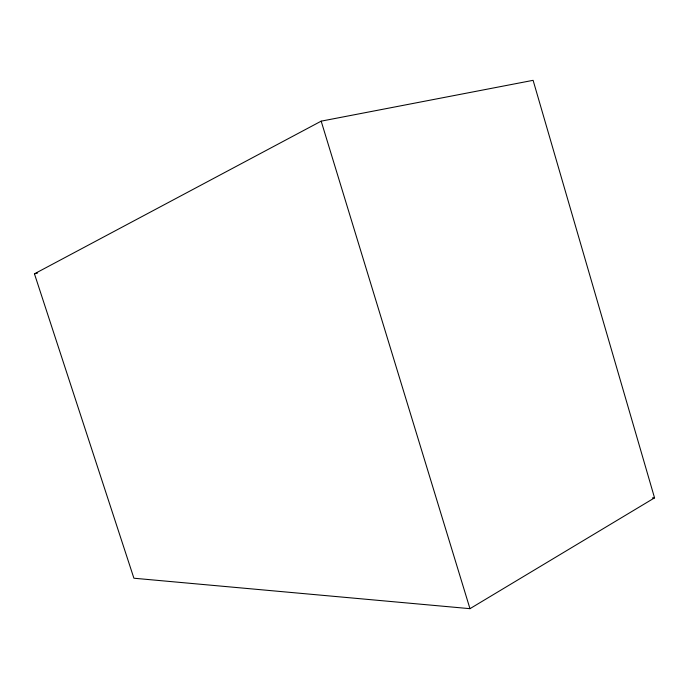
<?xml version="1.0" encoding="UTF-8"?>
<svg xmlns="http://www.w3.org/2000/svg" width="689" height="689" viewBox="0 0 689 689"><rect width="100%" height="100%" fill="white"/><g stroke="black" fill="none" stroke-linecap="round" stroke-linejoin="round"><path stroke-width="1.03" d="M469.967 608.671L654.55 497.863L533.105 80.329L321.177 121.152L34.45 273.826L133.907 578.226L469.967 608.671L321.177 121.152M34.45 273.826L37.568 273.051M652.405 497.914L654.55 497.863"/></g></svg>
